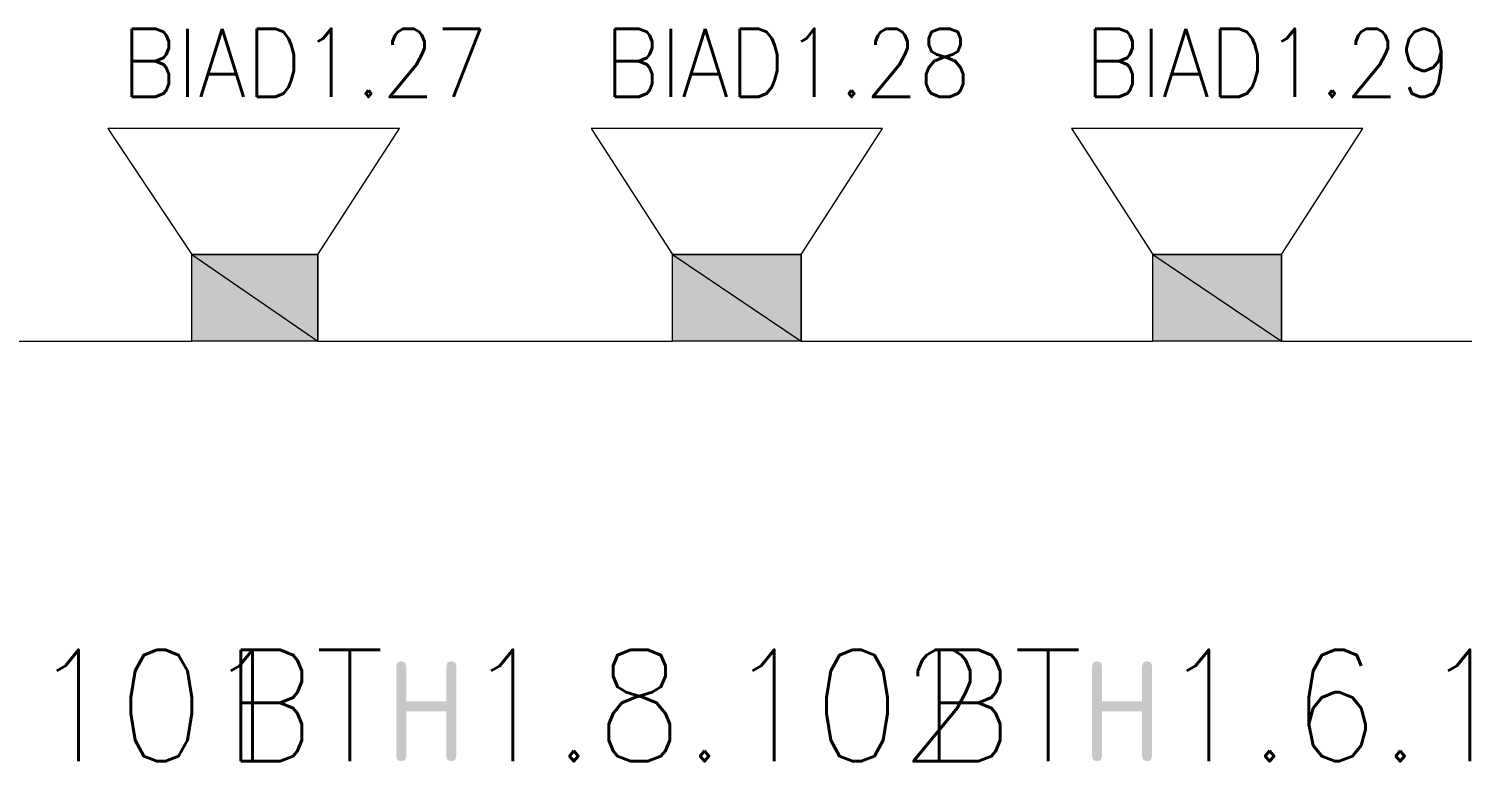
# Model space of a CAD drawing. Header units: millimetres. Extents: x 0 to 420, y 0 to 297.
# Drawn here: x 268.3 to 291.42, y 151.13 to 162.94 of the extents above; entities that cross this region are included whole.
import ezdxf

# ---------------------------------------------------------------- set-up
doc = ezdxf.new("R2010")
doc.units = ezdxf.units.MM
doc.styles.get("Standard").update_dxf_attribs({"font": 'STANDARD'})

msp = doc.modelspace()

# ---------------------------------------------------------------- hatches: boundary and pattern name
h = msp.add_hatch(color=82)
h.paths.add_polyline_path([(272.965334, 159.300333), (270.933334, 159.300333), (272.965334, 157.903333)], flags=0)
h.paths.add_polyline_path([(270.933334, 159.300333), (272.965334, 157.903333), (270.933334, 157.903333)], flags=0)
h = msp.add_hatch(color=82)
h.paths.add_polyline_path([(280.754667, 159.300333), (278.680334, 159.300333), (280.754667, 157.903333)], flags=0)
h.paths.add_polyline_path([(278.680334, 159.300333), (280.754667, 157.903333), (278.680334, 157.903333)], flags=0)
h = msp.add_hatch(color=82)
h.paths.add_polyline_path([(288.501667, 159.300333), (286.427334, 159.300333), (288.501667, 157.903333)], flags=0)
h.paths.add_polyline_path([(286.427334, 159.300333), (288.501667, 157.903333), (286.427334, 157.903333)], flags=0)
for points in [[(274.227508, 151.210477), (274.227508, 152.66348), (274.247489, 152.724252), (274.307985, 152.744509), (274.368756, 152.724252), (274.389014, 152.66348), (274.389014, 152.098485), (275.034487, 152.098485), (275.034487, 152.66348), (275.054744, 152.724252), (275.115515, 152.744509), (275.175805, 152.724252), (275.195993, 152.66348), (275.195993, 151.210477), (275.175805, 151.149981), (275.115515, 151.129999), (275.054744, 151.149981), (275.034487, 151.210477), (275.034487, 151.936979), (274.389014, 151.936979), (274.389014, 151.210477), (274.368756, 151.149981), (274.307985, 151.129999), (274.247489, 151.149981)], [(285.445839, 151.210477), (285.445839, 152.66348), (285.46582, 152.724252), (285.526316, 152.744509), (285.587088, 152.724252), (285.607345, 152.66348), (285.607345, 152.098485), (286.252818, 152.098485), (286.252818, 152.66348), (286.273075, 152.724252), (286.333847, 152.744509), (286.394136, 152.724252), (286.414324, 152.66348), (286.414324, 151.210477), (286.394136, 151.149981), (286.333847, 151.129999), (286.273075, 151.149981), (286.252818, 151.210477), (286.252818, 151.936979), (285.607345, 151.936979), (285.607345, 151.210477), (285.587088, 151.149981), (285.526316, 151.129999), (285.46582, 151.149981)]]:
    msp.add_hatch(color=7).paths.add_polyline_path(points, flags=0)

# ---------------------------------------------------------------- linework, layer by layer
at = {"color": 82, "lineweight": 0}
for points in [[(272.965334, 159.300333), (272.965334, 157.903333), (270.933334, 157.903333), (270.933334, 159.300333), (272.965334, 159.300333), (274.277667, 161.332333), (269.578667, 161.332333), (270.933334, 159.300333)], [(280.754667, 159.300333), (280.754667, 157.903333), (278.680334, 157.903333), (278.680334, 159.300333), (280.754667, 159.300333), (282.067001, 161.332333), (277.368001, 161.332333), (278.680334, 159.300333)], [(288.501667, 159.300333), (288.501667, 157.903333), (286.427334, 157.903333), (286.427334, 159.300333), (288.501667, 159.300333), (289.814001, 161.332333), (285.115001, 161.332333), (286.427334, 159.300333)]]:
    msp.add_lwpolyline(points, dxfattribs=at)
for points in [[(272.965334, 159.300333), (270.933334, 159.300333), (272.965334, 157.903333)], [(270.933334, 159.300333), (272.965334, 157.903333), (270.933334, 157.903333)], [(280.754667, 159.300333), (278.680334, 159.300333), (280.754667, 157.903333)], [(278.680334, 159.300333), (280.754667, 157.903333), (278.680334, 157.903333)], [(288.501667, 159.300333), (286.427334, 159.300333), (288.501667, 157.903333)], [(286.427334, 159.300333), (288.501667, 157.903333), (286.427334, 157.903333)]]:
    msp.add_lwpolyline(points, close=True, dxfattribs=at)
at = {"color": 5, "lineweight": 0}
for points in [[(265.218334, 157.903333), (270.933334, 157.903333)], [(272.965334, 157.903333), (278.680334, 157.903333)], [(280.754667, 157.903333), (286.427334, 157.903333)], [(288.501667, 157.903333), (294.216667, 157.903333)]]:
    msp.add_lwpolyline(points, dxfattribs=at)

# ---------------------------------------------------------------- texts
at = {"color": 7, "attachment_point": 1}
for s, insert, char_height, width in [('BIAD1.27', (269.790337, 162.938825), 1.098488, 5.73654844), ('BIAD1.28', (277.57968, 162.938825), 1.098488, 5.73654844), ('BIAD1.29', (285.326667, 162.938825), 1.098488, 5.73654844), ('1.8.101', (264.11766, 152.928339), 1.798339, 6.39409422), ('BT', (271.44133, 152.928339), 1.798339, 2.59760078), ('1.8.102', (275.33601, 152.928339), 1.798339, 6.79372511), ('BT', (282.702003, 152.928339), 1.798339, 2.59760078), ('1.6.103', (286.554326, 152.928339), 1.798339, 6.79372511)]:
    msp.add_mtext(s, dxfattribs=dict(at, insert=insert, char_height=char_height, width=width))

doc.saveas('drawing.dxf')
